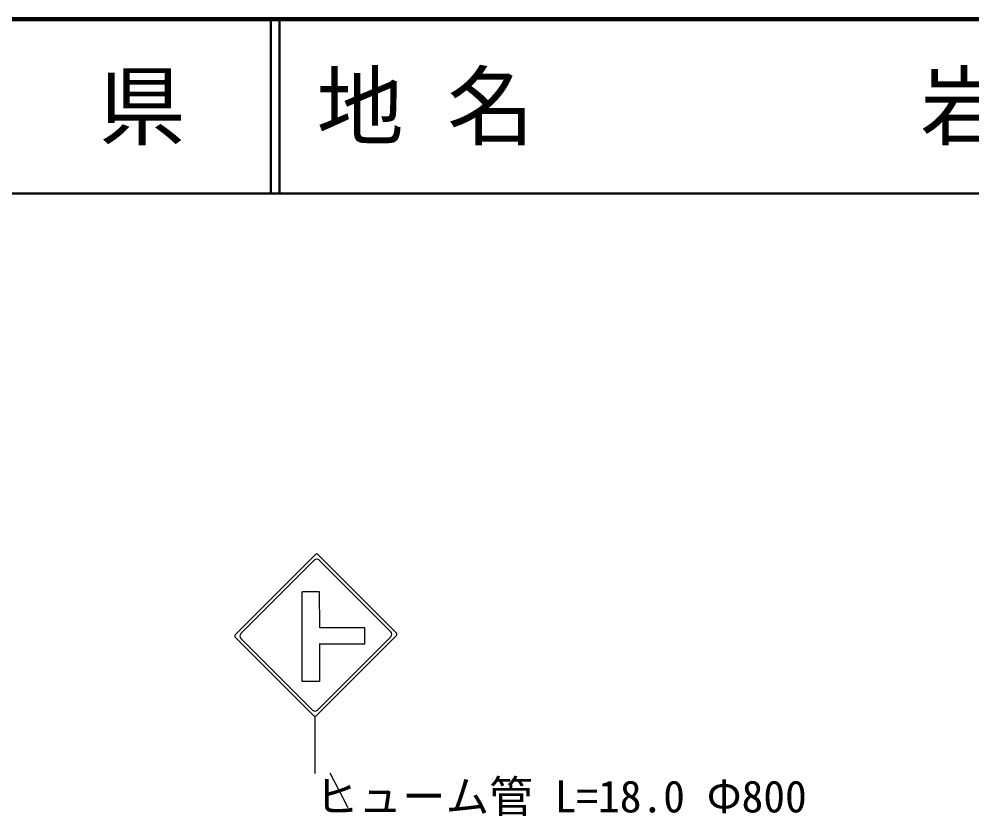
# Model space of a CAD drawing. Units: millimetres, scale not verified. Extents: x 40000 to 680000, y 20000 to 380000.
# Drawn here: x 353311 to 407981, y 334298 to 380000 of the extents above; entities that cross this region are included whole.
import ezdxf
from ezdxf.enums import TextEntityAlignment as Align

# ---------------------------------------------------------------- set-up
doc = ezdxf.new("R2010")
doc.units = ezdxf.units.MM
doc.header["$LTSCALE"] = 1000
for name, color, linetype, lineweight in [('M-BGD', 7, 'Continuous', 25), ('M-STR-STRC', 7, 'Continuous', 25), ('M-TTL', 2, 'Continuous', 140), ('M-TTL-LINE', 7, 'Continuous', 50)]:
    doc.layers.add(name, color=color, linetype=linetype, lineweight=lineweight)
doc.layers.add('M-TTL-TXT', color=7, linetype='Continuous')
doc.styles.add('ＭＳ ゴシック', font='')
doc.styles.get('ＭＳ ゴシック').set_extended_font_data('MS Gothic')

msp = doc.modelspace()

# ---------------------------------------------------------------- linework, layer by layer
at = {"layer": 'M-BGD'}
msp.add_line((372195, 334768), (371153, 336749), dxfattribs=at)
at = {"layer": 'M-STR-STRC'}
for p, q in [((365716, 344686), (370318, 349288)), ((366041, 344757), (370247, 348963)), ((370459, 349288), (374961, 344786)), ((370530, 348963), (374636, 344857)), ((369549, 342007), (369549, 347159)), ((370547, 347159), (369549, 347159)), ((370570, 345094), (370547, 347159)), ((373157, 345094), (370570, 345094)), ((373157, 344140), (373157, 345094)), ((370218, 340043), (365716, 344545)), ((366041, 344474), (370148, 340368)), ((374961, 344644), (370360, 340043)), ((374636, 344574), (370430, 340368)), ((373157, 344140), (370525, 344140)), ((370547, 344140), (370547, 342007)), ((370547, 342007), (369549, 342007)), ((370288, 340013), (370288, 336739))]:
    msp.add_line(p, q, dxfattribs=at)
for centre, radius, start, end in [((370389, 348821), 200, 45, 135), ((370389, 349217), 100, 45, 135), ((365787, 344616), 100, 135, 225), ((366183, 344616), 200, 135, 225), ((374495, 344715), 200, 315, 45), ((374891, 344715), 100, 315, 45), ((370289, 340509), 200, 225, 315), ((370289, 340113), 100, 225, 315)]:
    msp.add_arc(centre, radius, start, end, dxfattribs=at)
at = {"layer": 'M-TTL'}
msp.add_line((680000, 380000), (40000, 380000), dxfattribs=at)
at = {"layer": 'M-TTL-LINE'}
for p, q in [((367750, 380000), (367750, 370000)), ((368250, 380000), (368250, 370000)), ((40000, 370000), (680000, 370000))]:
    msp.add_line(p, q, dxfattribs=at)

# ---------------------------------------------------------------- texts
at = {"layer": 'M-BGD', "style": 'ＭＳ ゴシック'}
msp.add_text('ヒューム管 L=18.0 Φ800', height=1833, dxfattribs=at).set_placement((370285, 333951), align=Align.BOTTOM_LEFT)
at = {"layer": 'M-TTL-TXT', "style": 'ＭＳ ゴシック'}
msp.add_text('山\u3000口\u3000県', height=3666, dxfattribs=at).set_placement((350375, 375000), align=Align.MIDDLE_CENTER)
for s, p in [('地 名', (370380, 375000)), ('岩国市美和町下畑', (405024, 375000))]:
    msp.add_text(s, height=3666, dxfattribs=at).set_placement(p, align=Align.MIDDLE_LEFT)

doc.saveas('drawing.dxf')
